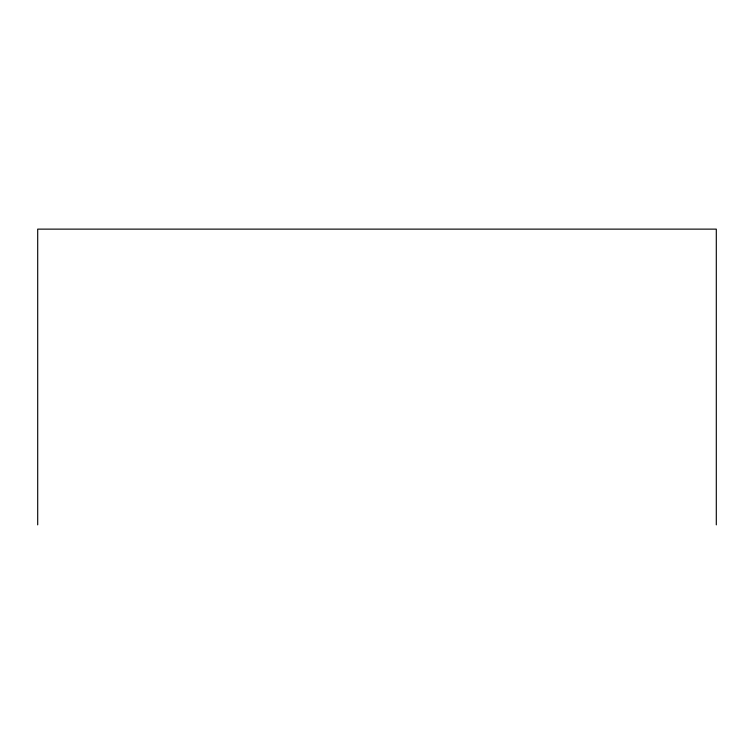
<?xml version="1.0" encoding="UTF-8"?>
<svg xmlns="http://www.w3.org/2000/svg" width="754" height="754" viewBox="0 0 754 754"><rect width="100%" height="100%" fill="white"/><g stroke="black" fill="none" stroke-linecap="round" stroke-linejoin="round"><path stroke-width="1.13" d="M716.3 524.869L716.3 229.131L37.7 229.131L37.7 524.869"/></g></svg>
